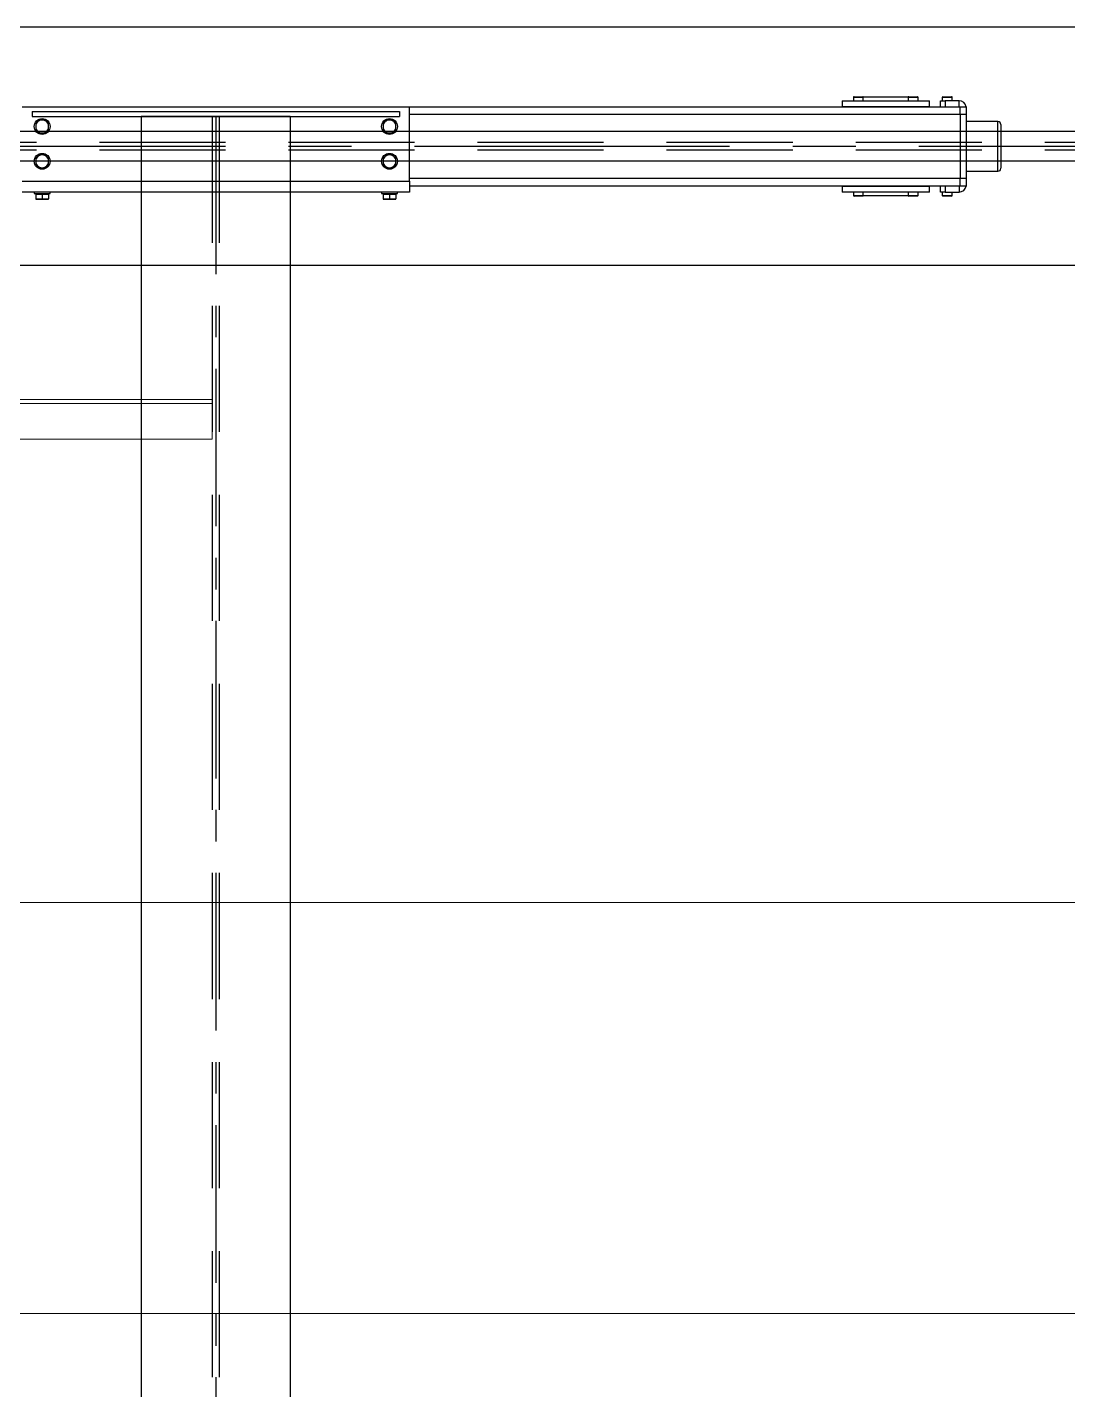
# Model space of a CAD drawing. Header units: centimetres. Extents: x 470464 to 524273, y 49611 to 59074.
# Drawn here: x 490424.5 to 490529.3, y 55694.8 to 55832.1 of the extents above; entities that cross this region are included whole.
import ezdxf

# ---------------------------------------------------------------- set-up
doc = ezdxf.new("R2010")
doc.units = ezdxf.units.CM
doc.header["$MEASUREMENT"] = 0
doc.linetypes.add('CENTER', pattern=[50.8, 31.75, -6.35, 6.35, -6.35])
doc.linetypes.add('DASHED', pattern=[19.05, 12.7, -6.35])
doc.layers.add('A-ANNO-REVC-01', color=1, linetype='Continuous', lineweight=15, true_color=0xff0000, plot=False)
doc.layers.add('vinç', color=7, linetype='Continuous')
doc.styles.add('BARIŞ BABUR-3', font='arial.ttf')
doc.dimstyles.new('AAA_A4 BVS STANDART', dxfattribs={"dimscale": 12, "dimtxt": 1.8, "dimasz": 1.6, "dimexe": 0.18, "dimexo": 0.0625, "dimgap": 0.09, "dimtad": 1, "dimtoh": 1, "dimdec": 0, "dimzin": 9, "dimdsep": 46, "dimtxsty": 'BARIŞ BABUR-3', "dimcen": 0.09, "dimclrd": 1, "dimclre": 1, "dimclrt": 2, "dimadec": 0, "dimazin": 0, "dimtfac": 1, "dimtdec": 0, "dimtofl": 0, "dimtmove": 0, "dimatfit": 3, "dimfxl": 1, "dimtolj": 1, "dimtzin": 0, "dimlwd": 9, "dimlwe": 9, "dimarcsym": 0})

# ---------------------------------------------------------------- blocks, each defined once
blk = doc.blocks.new('*D3')
at = {"color": 0, "transparency": 16777216}
for p in [(394037.93, 76068.71), (394037.93, 75434.21), (394143.51, 75434.21)]:
    blk.add_point(p, dxfattribs=at)
at = {"layer": 'A-ANNO-REVC-01', "color": 1, "lineweight": 9, "transparency": 16777216}
for p, q in [((394038.31, 76068.71), (394144.59, 76068.71)), ((394143.51, 76059.11), (394143.51, 75443.81)), ((394038.31, 75434.21), (394144.59, 75434.21))]:
    blk.add_line(p, q, dxfattribs=at)
at = {"layer": 'A-ANNO-REVC-01', "color": 1, "transparency": 16777216}
for points in [[(394145.11, 76059.11), (394141.91, 76059.11), (394143.51, 76068.71)], [(394141.91, 75443.81), (394145.11, 75443.81), (394143.51, 75434.21)]]:
    blk.add_solid(points, dxfattribs=at)
at = {"layer": 'A-ANNO-REVC-01', "color": 2, "transparency": 16777216, "insert": (394136.38, 75590.86), "char_height": 10.8, "attachment_point": 5, "rotation": 90, "style": 'BARIŞ BABUR-3'}
blk.add_mtext('\\A1;YÜRÜME YOLU BOYU : 635', dxfattribs=at)
blk = doc.blocks.new('fgkjgkhghjkhklghjkgfgg')
at = {"color": 2}
for p, q in [((3196.3, -78226.8), (3196.3, -84571.8)), ((3436.3, -78226.8), (3436.3, -84571.8)), ((3301.3, -78326.8), (3301.3, -84471.8)), ((3331.3, -78326.8), (3331.3, -84471.8))]:
    blk.add_line(p, q, dxfattribs=at)
at = {"color": 2, "linetype": 'DASHED', "ltscale": 10}
for p, q in [((3312.5, -78226.8), (3312.5, -84571.8)), ((3320, -78226.8), (3320, -84571.8))]:
    blk.add_line(p, q, dxfattribs=at)
at = {"color": 2, "linetype": 'CENTER', "ltscale": 10}
blk.add_line((3316.3, -78226.8), (3316.3, -84571.8), dxfattribs=at)
blk = doc.blocks.new('UHKJKLJLJLK')
at = {"color": 2, "linetype": 'Continuous', "lineweight": 25}
for p, q in [((-41358, 51995.4), (-41356.9, 51995.4)), ((-41356.9, 51995.4), (-41314, 51995.4)), ((-41361, 51992.4), (-41361, 51960.4)), ((-41359.7, 51992.4), (-41361, 51992.4)), ((-41311, 51992.4), (-41359.7, 51992.4)), ((-41311, 51960.4), (-41311, 51992.4)), ((-41376, 51954.4), (-41376, 51960.4)), ((-41376, 51960.4), (-41368, 51960.4)), ((-41368, 51954.4), (-41376, 51954.4)), ((-41376, 51399.4), (-41376, 51954.4)), ((-41368, 51960.4), (-41368, 51954.4)), ((-41368, 51960.4), (-41304, 51960.4)), ((-41368, 51954.4), (-41304, 51954.4)), ((-41368, 51954.4), (-41368, 51399.4)), ((-41304, 51954.4), (-41304, 51960.4)), ((-41304, 51960.4), (-41296, 51960.4)), ((-41296, 51954.4), (-41304, 51954.4)), ((-41304, 51399.4), (-41304, 51954.4)), ((-41296, 51960.4), (-41296, 51954.4)), ((-41296, 51954.4), (-41296, 51399.4)), ((-41386, 51937), (-41386, 51945.8)), ((-41382, 51946.4), (-41385.4, 51946.4)), ((-41385.4, 51946.4), (-41385.4, 51936.4)), ((-41376, 51953.4), (-41382, 51953.4)), ((-41382, 51953.4), (-41382, 51939.4)), ((-41296, 51953.4), (-41290, 51953.4)), ((-41290, 51939.4), (-41290, 51953.4)), ((-41286.6, 51946.4), (-41290, 51946.4)), ((-41286.6, 51941.4), (-41286.6, 51946.4)), ((-41286.6, 51936.4), (-41286.6, 51941.4)), ((-41286, 51945.8), (-41286, 51941.4)), ((-41286, 51941.4), (-41286, 51937)), ((-41385.4, 51936.4), (-41382, 51936.4)), ((-41382, 51939.4), (-41376, 51939.4)), ((-41382, 51934.4), (-41382, 51939.4)), ((-41376, 51934.4), (-41382, 51934.4)), ((-41296, 51939.4), (-41290, 51939.4)), ((-41290, 51934.4), (-41296, 51934.4)), ((-41290, 51939.4), (-41290, 51934.4)), ((-41290, 51936.4), (-41286.6, 51936.4)), ((-41381.7, 51923.4), (-41382, 51923.1)), ((-41382, 51911.4), (-41382, 51923.1)), ((-41376.2, 51923.4), (-41381.7, 51923.4)), ((-41381.7, 51923.4), (-41381.7, 51835.4)), ((-41376, 51923.1), (-41376.2, 51923.4)), ((-41376.2, 51835.4), (-41376.2, 51923.4)), ((-41295.7, 51923.4), (-41296, 51923.1)), ((-41290.2, 51923.4), (-41295.7, 51923.4)), ((-41295.7, 51923.4), (-41295.7, 51835.4)), ((-41290, 51923.1), (-41290.2, 51923.4)), ((-41290.2, 51835.4), (-41290.2, 51923.4)), ((-41290, 51923.1), (-41290, 51911.4)), ((-41386, 51902.5), (-41386, 51911.3)), ((-41385.8, 51856.6), (-41385.8, 51902.1)), ((-41385.5, 51902), (-41385.5, 51856.8)), ((-41382, 51911.9), (-41385.4, 51911.9)), ((-41385.4, 51911.9), (-41385.4, 51901.9)), ((-41385.4, 51901.9), (-41382, 51901.9)), ((-41382, 51909.1), (-41382, 51911.4)), ((-41382, 51849.6), (-41382, 51909.1)), ((-41286.6, 51911.9), (-41290, 51911.9)), ((-41290, 51911.4), (-41290, 51909.1)), ((-41290, 51909.1), (-41290, 51849.6)), ((-41290, 51901.9), (-41286.6, 51901.9)), ((-41286.6, 51906.9), (-41286.6, 51911.9)), ((-41286.6, 51901.9), (-41286.6, 51906.9)), ((-41286.4, 51856.8), (-41286.4, 51902)), ((-41286.2, 51902.1), (-41286.2, 51856.6)), ((-41286, 51911.3), (-41286, 51906.9)), ((-41286, 51906.9), (-41286, 51902.5)), ((-41386, 51851.8), (-41386, 51856.2)), ((-41386, 51847.4), (-41386, 51851.8)), ((-41382, 51856.8), (-41385.4, 51856.8)), ((-41385.4, 51856.8), (-41385.4, 51851.8)), ((-41385.4, 51851.8), (-41385.4, 51846.8)), ((-41385.4, 51846.8), (-41382, 51846.8)), ((-41382, 51847.3), (-41382, 51849.6)), ((-41382, 51835.6), (-41382, 51847.3)), ((-41286.6, 51856.8), (-41290, 51856.8)), ((-41290, 51849.6), (-41290, 51847.3)), ((-41290, 51847.3), (-41290, 51835.6)), ((-41290, 51846.8), (-41286.6, 51846.8)), ((-41286.6, 51851.8), (-41286.6, 51856.8)), ((-41286.6, 51846.8), (-41286.6, 51851.8)), ((-41286, 51856.2), (-41286, 51851.8)), ((-41286, 51851.8), (-41286, 51847.4)), ((-41382, 51835.6), (-41381.7, 51835.4)), ((-41381.7, 51835.4), (-41376.2, 51835.4)), ((-41376.2, 51835.4), (-41376, 51835.6)), ((-41296, 51835.6), (-41295.7, 51835.4)), ((-41295.7, 51835.4), (-41290.2, 51835.4)), ((-41290.2, 51835.4), (-41290, 51835.6)), ((-41301, 51399.4), (-41376, 51399.4)), ((-41376, 51009.4), (-41376, 51399.4)), ((-41301, 51009.4), (-41301, 51399.4)), ((-41301, 51399.4), (-41290, 51399.4)), ((-41290, 51399.4), (-41290, 51009.4)), ((-41371, 51019.4), (-41371, 51389.4)), ((-41371, 51389.4), (-41366, 51389.4)), ((-41366, 51019.4), (-41366, 51389.4)), ((-41363.5, 51379.4), (-41361.6, 51376.1)), ((-41359.7, 51385.9), (-41361.6, 51382.6)), ((-41348.5, 51379.4), (-41350.4, 51382.6)), ((-41328.5, 51379.4), (-41326.6, 51376.1)), ((-41324.7, 51385.9), (-41326.6, 51382.6)), ((-41313.5, 51379.4), (-41315.4, 51382.6)), ((-41288.4, 51387.4), (-41290, 51387.4)), ((-41288.4, 51371.4), (-41288.4, 51387.4)), ((-41287.8, 51385.9), (-41288.4, 51385.9)), ((-41287.8, 51382.6), (-41287.8, 51385.9)), ((-41287.8, 51385.9), (-41283.3, 51385.9)), ((-41287.8, 51379.4), (-41287.8, 51382.6)), ((-41287.8, 51379.4), (-41283.3, 51379.4)), ((-41287.8, 51376.1), (-41287.8, 51379.4)), ((-41283.3, 51385.9), (-41282.7, 51382.6)), ((-41283.3, 51379.4), (-41282.7, 51376.1)), ((-41282.7, 51382.6), (-41282.7, 51385.9)), ((-41282.7, 51376.1), (-41282.7, 51382.6)), ((-41352.2, 51372.9), (-41350.4, 51376.1)), ((-41317.2, 51372.9), (-41315.4, 51376.1)), ((-41290, 51371.4), (-41288.4, 51371.4)), ((-41288.4, 51372.9), (-41287.8, 51372.9)), ((-41287.8, 51372.9), (-41287.8, 51376.1)), ((-41287.8, 51372.9), (-41283.3, 51372.9)), ((-41282.7, 51372.9), (-41282.7, 51376.1)), ((-41359.7, 51035.9), (-41361.6, 51032.6)), ((-41324.7, 51035.9), (-41326.6, 51032.6)), ((-41288.4, 51037.4), (-41290, 51037.4)), ((-41288.4, 51021.4), (-41288.4, 51037.4)), ((-41287.8, 51035.9), (-41288.4, 51035.9)), ((-41287.8, 51032.6), (-41287.8, 51035.9)), ((-41287.8, 51035.9), (-41283.3, 51035.9)), ((-41283.3, 51035.9), (-41282.7, 51032.6)), ((-41282.7, 51032.6), (-41282.7, 51035.9)), ((-41363.5, 51029.4), (-41361.6, 51026.1)), ((-41352.2, 51022.9), (-41350.4, 51026.1)), ((-41348.5, 51029.4), (-41350.4, 51032.6)), ((-41328.5, 51029.4), (-41326.6, 51026.1)), ((-41317.2, 51022.9), (-41315.4, 51026.1)), ((-41313.5, 51029.4), (-41315.4, 51032.6)), ((-41290, 51021.4), (-41288.4, 51021.4)), ((-41288.4, 51022.9), (-41287.8, 51022.9)), ((-41287.8, 51029.4), (-41287.8, 51032.6)), ((-41287.8, 51029.4), (-41283.3, 51029.4)), ((-41287.8, 51026.1), (-41287.8, 51029.4)), ((-41287.8, 51022.9), (-41287.8, 51026.1)), ((-41287.8, 51022.9), (-41283.3, 51022.9)), ((-41283.3, 51029.4), (-41282.7, 51026.1)), ((-41282.7, 51026.1), (-41282.7, 51032.6)), ((-41282.7, 51022.9), (-41282.7, 51026.1)), ((-41371, 51019.4), (-41366, 51019.4))]:
    blk.add_line(p, q, dxfattribs=at)
for centre in [(-41356, 51379.4), (-41321, 51379.4), (-41356, 51029.4), (-41321, 51029.4)]:
    blk.add_circle(centre, 8, dxfattribs=at)
for centre, radius, start, end in [((-41358, 51992.4), 3, 90, 180), ((-41314, 51992.4), 3, 0, 90), ((-41375, 51953.4), 7, 98.2132, 180), ((-41297, 51953.4), 7, 0, 81.7868), ((-41385.4, 51945.8), 0.6, 90, 180), ((-41286.6, 51945.8), 0.6, 0, 90), ((-41385.4, 51937), 0.6, 180, 270), ((-41286.6, 51937), 0.6, 270, 0), ((-41385.4, 51911.3), 0.6, 90, 180), ((-41385.4, 51902.5), 0.6, 180, 270), ((-41286.6, 51911.3), 0.6, 0, 90), ((-41286.6, 51902.5), 0.6, 270, 0), ((-41385.4, 51856.2), 0.6, 90, 180), ((-41385.4, 51847.4), 0.6, 180, 270), ((-41286.6, 51856.2), 0.6, 0, 90), ((-41286.6, 51847.4), 0.6, 270, 0), ((-41356, 51379.4), 6.5, 150, 210), ((-41356, 51379.4), 6.5, 90, 150), ((-41356, 51379.4), 6.5, 30, 90), ((-41356, 51379.4), 6.5, 330, 30), ((-41321, 51379.4), 6.5, 150, 210), ((-41321, 51379.4), 6.5, 90, 150), ((-41321, 51379.4), 6.5, 30, 90), ((-41321, 51379.4), 6.5, 330, 30), ((-41356, 51379.4), 6.5, 210, 270), ((-41356, 51379.4), 6.5, 270, 330), ((-41321, 51379.4), 6.5, 210, 270), ((-41321, 51379.4), 6.5, 270, 330), ((-41356, 51029.4), 6.5, 90, 150), ((-41356, 51029.4), 6.5, 30, 90), ((-41321, 51029.4), 6.5, 90, 150), ((-41321, 51029.4), 6.5, 30, 90), ((-41356, 51029.4), 6.5, 150, 210), ((-41356, 51029.4), 6.5, 210, 270), ((-41356, 51029.4), 6.5, 270, 330), ((-41356, 51029.4), 6.5, 330, 30), ((-41321, 51029.4), 6.5, 150, 210), ((-41321, 51029.4), 6.5, 210, 270), ((-41321, 51029.4), 6.5, 270, 330), ((-41321, 51029.4), 6.5, 330, 30)]:
    blk.add_arc(centre, radius, start, end, dxfattribs=at)
for points, knots in [([(-41361.6, 51382.6), (-41361.7, 51382.5), (-41362.3, 51381.4), (-41362.9, 51380.4), (-41363.5, 51379.4)], [0, 0, 0, 0, 0.070215, 1, 1, 1, 1]), ([(-41356, 51385.9), (-41357, 51385.9), (-41358.2, 51385.9), (-41359.5, 51385.9), (-41359.7, 51385.9)], [0, 0, 0, 0, 0.776287, 1, 1, 1, 1]), ([(-41352.2, 51385.9), (-41353.2, 51385.9), (-41354.4, 51385.9), (-41355.7, 51385.9), (-41356, 51385.9)], [0, 0, 0, 0, 0.7581486, 1, 1, 1, 1]), ([(-41350.4, 51382.6), (-41350.4, 51382.7), (-41351, 51383.8), (-41351.7, 51384.9), (-41352.2, 51385.9)], [0, 0, 0, 0, 0.0702148, 1, 1, 1, 1]), ([(-41350.4, 51376.1), (-41350.3, 51376.2), (-41349.7, 51377.3), (-41349.1, 51378.4), (-41348.5, 51379.4)], [0, 0, 0, 0, 0.070215, 1, 1, 1, 1]), ([(-41326.6, 51382.6), (-41326.7, 51382.5), (-41327.3, 51381.4), (-41327.9, 51380.4), (-41328.5, 51379.4)], [0, 0, 0, 0, 0.070215, 1, 1, 1, 1]), ([(-41321, 51385.9), (-41322, 51385.9), (-41323.2, 51385.9), (-41324.5, 51385.9), (-41324.7, 51385.9)], [0, 0, 0, 0, 0.776287, 1, 1, 1, 1]), ([(-41317.2, 51385.9), (-41318.2, 51385.9), (-41319.4, 51385.9), (-41320.7, 51385.9), (-41321, 51385.9)], [0, 0, 0, 0, 0.758149, 1, 1, 1, 1]), ([(-41315.4, 51382.6), (-41315.4, 51382.7), (-41316, 51383.8), (-41316.7, 51384.9), (-41317.2, 51385.9)], [0, 0, 0, 0, 0.0702148, 1, 1, 1, 1]), ([(-41315.4, 51376.1), (-41315.3, 51376.2), (-41314.7, 51377.3), (-41314.1, 51378.4), (-41313.5, 51379.4)], [0, 0, 0, 0, 0.070215, 1, 1, 1, 1]), ([(-41282.7, 51385.9), (-41282.8, 51385.9), (-41282.9, 51385.9), (-41283.2, 51385.9), (-41283.3, 51385.9)], [0, 0, 0, 0, 0.776287, 1, 1, 1, 1]), ([(-41282.7, 51382.6), (-41282.7, 51382.5), (-41282.7, 51381.4), (-41283, 51380.4), (-41283.3, 51379.4)], [0, 0, 0, 0, 0.070215, 1, 1, 1, 1]), ([(-41361.6, 51376.1), (-41361.6, 51376), (-41360.9, 51374.9), (-41360.3, 51373.9), (-41359.7, 51372.9)], [0, 0, 0, 0, 0.070215, 1, 1, 1, 1]), ([(-41359.7, 51372.9), (-41359.5, 51372.9), (-41358.2, 51372.9), (-41357, 51372.9), (-41356, 51372.9)], [0, 0, 0, 0, 0.223713, 1, 1, 1, 1]), ([(-41356, 51372.9), (-41355.7, 51372.9), (-41354.4, 51372.9), (-41353.2, 51372.9), (-41352.2, 51372.9)], [0, 0, 0, 0, 0.241851, 1, 1, 1, 1]), ([(-41326.6, 51376.1), (-41326.6, 51376), (-41325.9, 51374.9), (-41325.3, 51373.9), (-41324.7, 51372.9)], [0, 0, 0, 0, 0.070215, 1, 1, 1, 1]), ([(-41324.7, 51372.9), (-41324.5, 51372.9), (-41323.2, 51372.9), (-41322, 51372.9), (-41321, 51372.9)], [0, 0, 0, 0, 0.223713, 1, 1, 1, 1]), ([(-41321, 51372.9), (-41320.7, 51372.9), (-41319.4, 51372.9), (-41318.2, 51372.9), (-41317.2, 51372.9)], [0, 0, 0, 0, 0.241851, 1, 1, 1, 1]), ([(-41282.7, 51376.1), (-41282.7, 51376), (-41282.7, 51374.9), (-41283, 51373.9), (-41283.3, 51372.9)], [0, 0, 0, 0, 0.070215, 1, 1, 1, 1]), ([(-41283.3, 51372.9), (-41283.2, 51372.9), (-41282.9, 51372.9), (-41282.8, 51372.9), (-41282.7, 51372.9)], [0, 0, 0, 0, 0.223713, 1, 1, 1, 1]), ([(-41356, 51035.9), (-41357, 51035.9), (-41358.2, 51035.9), (-41359.5, 51035.9), (-41359.7, 51035.9)], [0, 0, 0, 0, 0.776287, 1, 1, 1, 1]), ([(-41352.2, 51035.9), (-41353.2, 51035.9), (-41354.4, 51035.9), (-41355.7, 51035.9), (-41356, 51035.9)], [0, 0, 0, 0, 0.7581486, 1, 1, 1, 1]), ([(-41350.4, 51032.6), (-41350.4, 51032.7), (-41351, 51033.8), (-41351.7, 51034.9), (-41352.2, 51035.9)], [0, 0, 0, 0, 0.0702148, 1, 1, 1, 1]), ([(-41321, 51035.9), (-41322, 51035.9), (-41323.2, 51035.9), (-41324.5, 51035.9), (-41324.7, 51035.9)], [0, 0, 0, 0, 0.776287, 1, 1, 1, 1]), ([(-41317.2, 51035.9), (-41318.2, 51035.9), (-41319.4, 51035.9), (-41320.7, 51035.9), (-41321, 51035.9)], [0, 0, 0, 0, 0.758149, 1, 1, 1, 1]), ([(-41315.4, 51032.6), (-41315.4, 51032.7), (-41316, 51033.8), (-41316.7, 51034.9), (-41317.2, 51035.9)], [0, 0, 0, 0, 0.0702148, 1, 1, 1, 1]), ([(-41282.7, 51035.9), (-41282.8, 51035.9), (-41282.9, 51035.9), (-41283.2, 51035.9), (-41283.3, 51035.9)], [0, 0, 0, 0, 0.776287, 1, 1, 1, 1]), ([(-41361.6, 51032.6), (-41361.7, 51032.5), (-41362.3, 51031.4), (-41362.9, 51030.4), (-41363.5, 51029.4)], [0, 0, 0, 0, 0.070215, 1, 1, 1, 1]), ([(-41361.6, 51026.1), (-41361.6, 51026), (-41360.9, 51024.9), (-41360.3, 51023.9), (-41359.7, 51022.9)], [0, 0, 0, 0, 0.070215, 1, 1, 1, 1]), ([(-41359.7, 51022.9), (-41359.5, 51022.9), (-41358.2, 51022.9), (-41357, 51022.9), (-41356, 51022.9)], [0, 0, 0, 0, 0.223713, 1, 1, 1, 1]), ([(-41356, 51022.9), (-41355.7, 51022.9), (-41354.4, 51022.9), (-41353.2, 51022.9), (-41352.2, 51022.9)], [0, 0, 0, 0, 0.241851, 1, 1, 1, 1]), ([(-41350.4, 51026.1), (-41350.3, 51026.2), (-41349.7, 51027.3), (-41349.1, 51028.4), (-41348.5, 51029.4)], [0, 0, 0, 0, 0.070215, 1, 1, 1, 1]), ([(-41326.6, 51032.6), (-41326.7, 51032.5), (-41327.3, 51031.4), (-41327.9, 51030.4), (-41328.5, 51029.4)], [0, 0, 0, 0, 0.070215, 1, 1, 1, 1]), ([(-41326.6, 51026.1), (-41326.6, 51026), (-41325.9, 51024.9), (-41325.3, 51023.9), (-41324.7, 51022.9)], [0, 0, 0, 0, 0.070215, 1, 1, 1, 1]), ([(-41324.7, 51022.9), (-41324.5, 51022.9), (-41323.2, 51022.9), (-41322, 51022.9), (-41321, 51022.9)], [0, 0, 0, 0, 0.223713, 1, 1, 1, 1]), ([(-41321, 51022.9), (-41320.7, 51022.9), (-41319.4, 51022.9), (-41318.2, 51022.9), (-41317.2, 51022.9)], [0, 0, 0, 0, 0.241851, 1, 1, 1, 1]), ([(-41315.4, 51026.1), (-41315.3, 51026.2), (-41314.7, 51027.3), (-41314.1, 51028.4), (-41313.5, 51029.4)], [0, 0, 0, 0, 0.070215, 1, 1, 1, 1]), ([(-41282.7, 51032.6), (-41282.7, 51032.5), (-41282.7, 51031.4), (-41283, 51030.4), (-41283.3, 51029.4)], [0, 0, 0, 0, 0.070215, 1, 1, 1, 1]), ([(-41282.7, 51026.1), (-41282.7, 51026), (-41282.7, 51024.9), (-41283, 51023.9), (-41283.3, 51022.9)], [0, 0, 0, 0, 0.070215, 1, 1, 1, 1]), ([(-41283.3, 51022.9), (-41283.2, 51022.9), (-41282.9, 51022.9), (-41282.8, 51022.9), (-41282.7, 51022.9)], [0, 0, 0, 0, 0.223713, 1, 1, 1, 1])]:
    blk.add_open_spline(points, degree=3, knots=knots, dxfattribs=at)
blk = doc.blocks.new('dghjjkfg')
at = {"color": 2}
for p, q in [((-37260.3, 57094.3), (-30500.3, 57094.3)), ((-37260.3, 57094.3), (-37260.3, 56944.3)), ((-37260.3, 56944.3), (-30500.3, 56944.3))]:
    blk.add_line(p, q, dxfattribs=at)
at = {"color": 2, "linetype": 'DASHED', "ltscale": 10}
for p, q in [((-37260.3, 57022.9), (-30500.3, 57022.9)), ((-37260.3, 57015.8), (-30500.3, 57015.8))]:
    blk.add_line(p, q, dxfattribs=at)
at = {"color": 2, "linetype": 'CENTER', "ltscale": 5}
blk.add_line((-37260.3, 57019.3), (-30500.3, 57019.3), dxfattribs=at)
blk = doc.blocks.new('jtkjdkyufkkgfgyfjglo976')
at = {"color": 2, "lineweight": 20}
blk.add_line((28398.7, 23800.7), (28398.7, 24290.7), dxfattribs=at)
for points in [[(28434.7, 24290.7), (28434.7, 23800.7), (28394.7, 23800.7), (28394.7, 24290.7)], [(28394.7, 24290.7), (28434.7, 24290.7)]]:
    blk.add_lwpolyline(points, dxfattribs=at)
blk = doc.blocks.new('ytrrytyıyrttrtrdffcfrfrrdftgyu')
at = {"color": 1, "xscale": 0.1, "yscale": 0.1, "zscale": 0.1}
for name, p in [('UHKJKLJLJLK', (398165.03, 71308.51)), ('dghjjkfg', (397754.46, 70727.01))]:
    blk.add_blockref(name, p, dxfattribs=at)
at = {"xscale": 0.1, "yscale": 0.1, "zscale": 0.1}
blk.add_blockref('jtkjdkyufkkgfgyfjglo976', (391217.46, 73999.52), dxfattribs=at)
blk = doc.blocks.new('*D16')
at = {"color": 0, "transparency": 16777216}
for p in [(394049.93, 76053.71), (394049.93, 75449.21), (394102.11, 75449.21)]:
    blk.add_point(p, dxfattribs=at)
at = {"layer": 'A-ANNO-REVC-01', "color": 1, "lineweight": 9, "transparency": 16777216}
for p, q in [((394050.31, 76053.71), (394103.19, 76053.71)), ((394102.11, 76044.11), (394102.11, 75458.81)), ((394050.31, 75449.21), (394103.19, 75449.21))]:
    blk.add_line(p, q, dxfattribs=at)
at = {"layer": 'A-ANNO-REVC-01', "color": 1, "transparency": 16777216}
for points in [[(394103.71, 76044.11), (394100.51, 76044.11), (394102.11, 76053.71)], [(394100.51, 75458.81), (394103.71, 75458.81), (394102.11, 75449.21)]]:
    blk.add_solid(points, dxfattribs=at)
at = {"layer": 'A-ANNO-REVC-01', "color": 2, "transparency": 16777216, "insert": (394094.92, 75597.76), "char_height": 10.8, "attachment_point": 5, "rotation": 90, "style": 'BARIŞ BABUR-3'}
blk.add_mtext('\\A1;AYAK MERKEZİ : 605', dxfattribs=at)
blk = doc.blocks.new('KLJLKHŞKLJKŞJHIUHYGFRTDTRFJKLK')
at = {"color": 2, "xscale": 0.1, "yscale": 0.1, "zscale": 0.1}
blk.add_blockref('fgkjgkhghjkhklghjkgfgg', (393694.3, 83891.4), dxfattribs=at)
at = {"layer": 'vinç', "color": 2}
blk.add_blockref('ytrrytyıyrttrtrdffcfrfrrdftgyu', (-5.5, -666), dxfattribs=at)
at = {"layer": 'A-ANNO-REVC-01', "color": 6}
for base, p1, p2, angle, text, picture, middle in [((394143.5059405, 75434.21425545), (394037.93048163, 76068.71425545), (394037.93048163, 75434.21425545), 270, 'YÜRÜME YOLU BOYU : <>', '*D3', (394143.5059405, 75590.86392383)), ((394102.10625419, 75449.21425545), (394049.93048163, 76053.71425545), (394049.93048163, 75449.21425545), 90, 'AYAK MERKEZİ : <>', '*D16', (394102.10625419, 75597.7578397))]:
    dim = blk.add_linear_dim(base=base, p1=p1, p2=p2, angle=angle, text=text, dimstyle='AAA_A4 BVS STANDART', override={"dimscale": 6, "dimtxsty": 'BARIŞ BABUR-3'}, dxfattribs=at)
    dim.commit()
    dim.dimension.update_dxf_attribs({"geometry": picture, "text_midpoint": middle, "dimtype": 160})

msp = doc.modelspace()

# ---------------------------------------------------------------- block references
at = {"layer": 'vinç', "color": 2, "rotation": 270}
msp.add_blockref('KLJLKHŞKLJKŞJHIUHYGFRTDTRFJKLK', (414680.53, 449845.99), dxfattribs=at)

doc.saveas('drawing.dxf')
